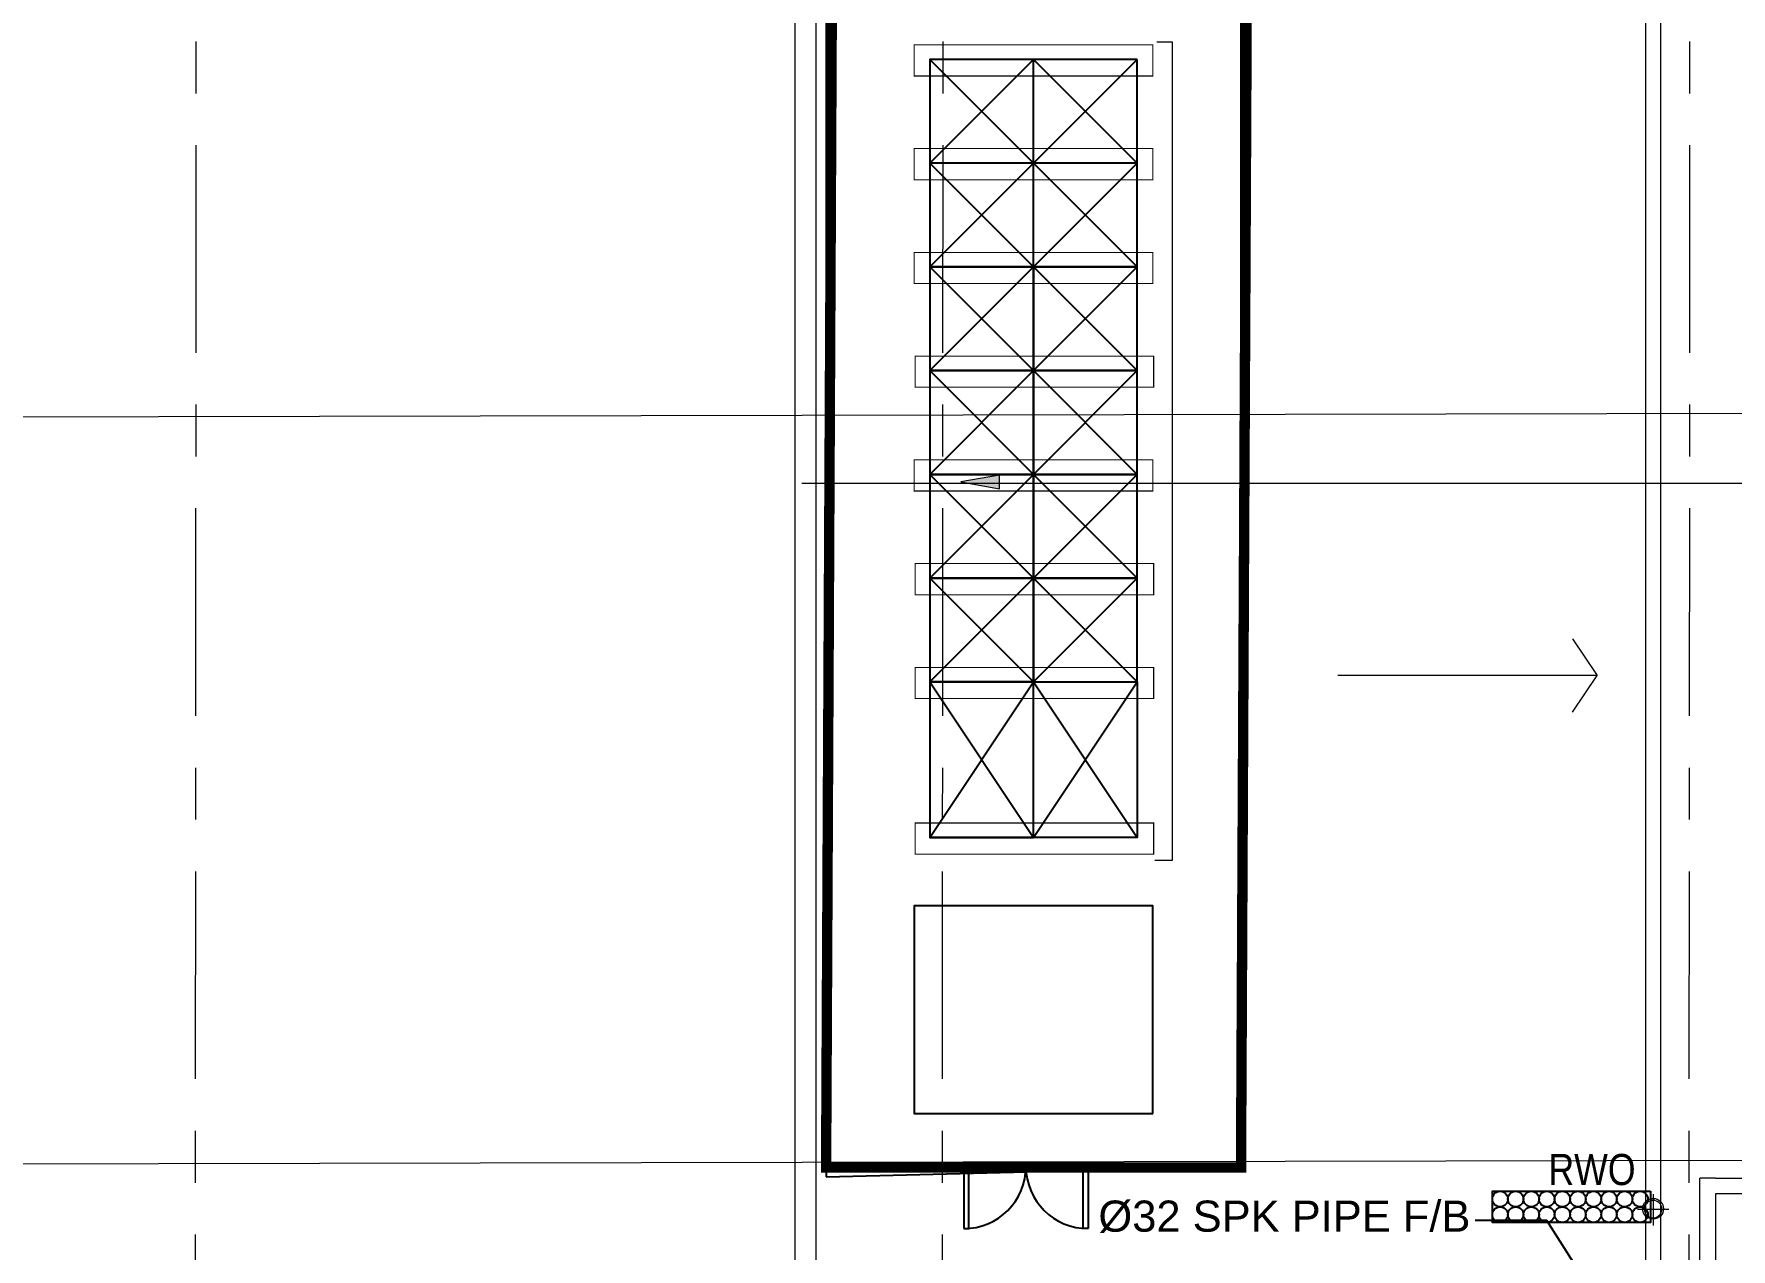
# Model space of a CAD drawing. Header units: millimetres. Extents: x -47219 to 440296, y -79832 to 7189.
# Drawn here: x 40439 to 56800, y -47231 to -35519 of the extents above; entities that cross this region are included whole.
import ezdxf
from ezdxf.lldxf.tags import DXFTag

# ---------------------------------------------------------------- set-up
doc = ezdxf.new("R2010")
doc.units = ezdxf.units.MM
doc.linetypes.add('BLK_2 - 3RD STOREY  LOWER ROOF PLAN-archi clean_25 SEPT 2024$0$IDA - Grid Line', pattern=[3500, 2000, -500, 500, -500])
for name, color, linetype in [('BLK 2 - 1ST STOREY PLAN$0$ROOMTEXT', 7, 'Continuous'), ('BLK_2 - 3RD STOREY  LOWER ROOF PLAN-archi clean_25 SEPT 2024$0$FENCE LINE', 8, 'BLK_2 - 3RD STOREY  LOWER ROOF PLAN-archi clean_25 SEPT 2024$0$S-FENCE'), ('BLK_2 - 3RD STOREY  LOWER ROOF PLAN-archi clean_25 SEPT 2024$0$M-_DWAT----_E-N', 8, 'Continuous'), ('BLK_2 - 3RD STOREY  LOWER ROOF PLAN-archi clean_25 SEPT 2024$0$M-_DWATCOPI_E-N', 8, 'Continuous'), ('BLK_2 - 3RD STOREY  LOWER ROOF PLAN-archi clean_25 SEPT 2024$0$M-ACMV_Plinth', 8, 'Continuous'), ('BLK_2 - 3RD STOREY  LOWER ROOF PLAN-archi clean_25 SEPT 2024$0$M-ACMV_Ref Pipe', 8, 'BLK_2 - 3RD STOREY  LOWER ROOF PLAN-archi clean_25 SEPT 2024$0$500-1-RP'), ('ZONE NUMBER', 154, 'Continuous')]:
    doc.layers.add(name, color=color, linetype=linetype)
for name, color, linetype, lineweight in [('BLK_2 - 3RD STOREY  LOWER ROOF PLAN-archi clean_25 SEPT 2024$0$A-_ANOT----_A-2', 8, 'Continuous', 9), ('BLK_2 - 3RD STOREY  LOWER ROOF PLAN-archi clean_25 SEPT 2024$0$A-_ANOTTEXT_T', 8, 'Continuous', 9), ('BLK_2 - 3RD STOREY  LOWER ROOF PLAN-archi clean_25 SEPT 2024$0$A-_DETA----_E-2', 8, 'Continuous', 9), ('BLK_2 - 3RD STOREY  LOWER ROOF PLAN-archi clean_25 SEPT 2024$0$A-_WALL----_E', 8, 'Continuous', 9), ('BLK_2 - 3RD STOREY  LOWER ROOF PLAN-archi clean_25 SEPT 2024$0$M-_WATR----_E', 8, 'Continuous', 9), ('BLK_2 - 3RD STOREY  LOWER ROOF PLAN-archi clean_25 SEPT 2024$0$M-_WATR----_E-1', 8, 'Continuous', 9), ('BLK_2 - 3RD STOREY  LOWER ROOF PLAN-archi clean_25 SEPT 2024$0$S-_ANOTGRID_E-1', 8, 'BLK_2 - 3RD STOREY  LOWER ROOF PLAN-archi clean_25 SEPT 2024$0$IDA - Grid Line', 9), ('M-_SPRKPIEX_E-', 1, 'Continuous', 30)]:
    doc.layers.add(name, color=color, linetype=linetype, lineweight=lineweight)
doc.styles.add('BLK 2 - 1ST STOREY PLAN$0$Arial', font='arial.ttf', dxfattribs={"height": 300})
doc.styles.add('BLK_2 - 3RD STOREY  LOWER ROOF PLAN-archi clean_25 SEPT 2024$0$Arial Narrow_1', font='ARIALN.TTF', dxfattribs={"height": 500})
doc.styles.add('BLK_2 - 3RD STOREY  LOWER ROOF PLAN-archi clean_25 SEPT 2024$0$Standard', font='txt')
doc.styles.get("Standard").update_dxf_attribs({"font": 'arial.ttf'})
doc.linetypes.add('BLK_2 - 3RD STOREY  LOWER ROOF PLAN-archi clean_25 SEPT 2024$0$500-1-RP', pattern='A,0.75,-0.5,0.75,-0.5,0.75,-0.5,0.75,-1.7,["RP",BLK_2 - 3RD STOREY  LOWER ROOF PLAN-archi clean_25 SEPT 2024$0$Standard,S=1,R=0,X=-1,Y=-0.5],-1.7', length=7.9)
tags = doc.linetypes.add('BLK_2 - 3RD STOREY  LOWER ROOF PLAN-archi clean_25 SEPT 2024$0$S-FENCE', pattern='A,0.3,-0.1,["/",BLK_2 - 3RD STOREY  LOWER ROOF PLAN-archi clean_25 SEPT 2024$0$Standard,S=0.1,R=0,X=-0.05,Y=-0.05],-0.1', length=0.5).pattern_tags.tags
tags[15:16] = [DXFTag(74, 4), DXFTag(75, 0), DXFTag(340, '0'), DXFTag(46, 1.0), DXFTag(50, 0.0), DXFTag(44, 0.0), DXFTag(45, 0.0)]
tags[4:5] = [DXFTag(74, 4), DXFTag(75, 0), DXFTag(340, '0'), DXFTag(46, 1.0), DXFTag(50, 0.0), DXFTag(44, 0.0), DXFTag(45, 0.0)]
doc.dimstyles.new('DIM 200', dxfattribs={"dimscale": 2000, "dimtxt": 0.18, "dimasz": 0.18, "dimexe": 0.18, "dimexo": 0.0625, "dimgap": 0.09, "dimtad": 0, "dimtih": 1, "dimtoh": 1, "dimdec": 0, "dimzin": 0, "dimdsep": 46, "dimtxsty": 'Standard', "dimblk": 'OBLIQUE', "dimcen": 0.09, "dimadec": 0, "dimazin": 0, "dimtfac": 1, "dimtdec": 0, "dimtofl": 0, "dimtmove": 0, "dimatfit": 3, "dimfxl": 1, "dimtolj": 1, "dimtzin": 0, "dimarcsym": 0})

# ---------------------------------------------------------------- blocks, each defined once
blk = doc.blocks.new('_Oblique')
at = {"color": 0, "linetype": 'ByBlock', "lineweight": -2}
blk.add_line((-0.5, -0.5), (0.5, 0.5), dxfattribs=at)
blk = doc.blocks.new('BLK_2 - 3RD STOREY  LOWER ROOF PLAN-archi clean_25 SEPT 2024$0$IDA - Fall - Fall-L-2-4161565-BLK 2 LOWER ROOF PLAN')
at = {"layer": 'BLK_2 - 3RD STOREY  LOWER ROOF PLAN-archi clean_25 SEPT 2024$0$A-_ANOT----_A-2'}
for p, q in [((-4.049, 1.409), (-5, 0)), ((-5, 0), (5, 0)), ((-4.057, -1.414), (-5, 0))]:
    blk.add_line(p, q, dxfattribs=at)
blk = doc.blocks.new('BLK_2 - 3RD STOREY  LOWER ROOF PLAN-archi clean_25 SEPT 2024$0$A$C536a6e6d')
at = {"layer": 'BLK_2 - 3RD STOREY  LOWER ROOF PLAN-archi clean_25 SEPT 2024$0$M-ACMV_Ref Pipe'}
blk.add_lwpolyline([(-14750, -50650), (-14750, -50950), (-16275, -50950), (-16275, -50650)], close=True, dxfattribs=at)
for centre in [(-16200, -50725), (-16050, -50725), (-15900, -50725), (-15750, -50725), (-15600, -50725), (-15450, -50725), (-15300, -50725), (-15150, -50725), (-15000, -50725), (-14850, -50725), (-16200, -50875), (-16050, -50875), (-15900, -50875), (-15750, -50875), (-15600, -50875), (-15450, -50875), (-15300, -50875), (-15150, -50875), (-15000, -50875), (-14850, -50875)]:
    blk.add_circle(centre, 75, dxfattribs=at)
blk = doc.blocks.new('BLK_2 - 3RD STOREY  LOWER ROOF PLAN-archi clean_25 SEPT 2024$0$mep roof 1')
at = {"layer": 'BLK_2 - 3RD STOREY  LOWER ROOF PLAN-archi clean_25 SEPT 2024$0$A-_ANOTTEXT_T'}
blk.add_hatch(color=256, dxfattribs=at).paths.add_polyline_path([(-14200, -22212), (-13825, -22278), (-13825, -22146)])
blk.add_lwpolyline([(-12311, -17972), (-12162, -17972), (-12162, -25861), (-12328, -25861)])
for p, q in [((-13825, -22146), (-14200, -22212)), ((-14200, -22212), (-13825, -22278)), ((-13825, -22278), (-13825, -22146))]:
    blk.add_line(p, q, dxfattribs=at)
at = {"layer": 'BLK_2 - 3RD STOREY  LOWER ROOF PLAN-archi clean_25 SEPT 2024$0$A-_DETA----_E-2'}
blk.add_circle((-7525, -29218), 100, dxfattribs=at)
at = {"layer": 'BLK_2 - 3RD STOREY  LOWER ROOF PLAN-archi clean_25 SEPT 2024$0$FENCE LINE', "ltscale": 2500}
for p, q in [((-15498, -17250), (-15498, -28910)), ((-11498, -28810), (-11498, -17246)), ((-15498, -28910), (-11498, -28810))]:
    blk.add_line(p, q, dxfattribs=at)
at = {"layer": 'BLK_2 - 3RD STOREY  LOWER ROOF PLAN-archi clean_25 SEPT 2024$0$FENCE LINE'}
for p, q in [((-14171, -28810), (-14171, -29410)), ((-14121, -29410), (-14121, -28810)), ((-13021, -29410), (-13021, -28810)), ((-12971, -28810), (-12971, -29410)), ((-14171, -29410), (-14121, -29410)), ((-12971, -29410), (-13021, -29410))]:
    blk.add_line(p, q, dxfattribs=at)
at = {"layer": 'BLK_2 - 3RD STOREY  LOWER ROOF PLAN-archi clean_25 SEPT 2024$0$FENCE LINE', "ltscale": 2500, "const_width": 100}
blk.add_lwpolyline([(-11498, -28820), (-15498, -28821), (-15441, -17248), (-11441, -17247)], close=True, dxfattribs=at)
at = {"layer": 'BLK_2 - 3RD STOREY  LOWER ROOF PLAN-archi clean_25 SEPT 2024$0$FENCE LINE'}
for centre, start, end in [((-14171, -28810), 270, 0), ((-12971, -28810), 180, 270)]:
    blk.add_arc(centre, 600, start, end, dxfattribs=at)
at = {"layer": 'BLK_2 - 3RD STOREY  LOWER ROOF PLAN-archi clean_25 SEPT 2024$0$M-_DWAT----_E-N'}
for p, q in [((-14498, -18140), (-13498, -19140)), ((-14498, -18140), (-13498, -19140)), ((-14498, -18140), (-13498, -19140)), ((-14498, -18140), (-13498, -19140)), ((-14498, -19140), (-13498, -18140)), ((-14498, -18140), (-13498, -19140)), ((-14498, -18140), (-13498, -19140)), ((-14498, -18140), (-13498, -19140)), ((-13498, -19140), (-12498, -18140)), ((-13498, -18140), (-12498, -19140)), ((-13498, -20140), (-13498, -18140)), ((-13498, -20140), (-13498, -18140)), ((-13498, -19140), (-12498, -18140)), ((-13498, -18140), (-12498, -19140)), ((-13498, -20140), (-13498, -18140)), ((-13498, -20140), (-13498, -18140)), ((-13498, -19140), (-12498, -18140)), ((-13498, -18140), (-12498, -19140)), ((-13498, -20140), (-13498, -18140)), ((-13498, -20140), (-13498, -18140)), ((-13498, -19140), (-12498, -18140)), ((-13498, -18140), (-12498, -19140)), ((-13498, -20140), (-13498, -18140)), ((-13498, -20140), (-13498, -18140)), ((-13498, -19140), (-12498, -18140)), ((-13498, -18140), (-12498, -19140)), ((-13498, -20140), (-13498, -18140)), ((-13498, -20140), (-13498, -18140)), ((-13498, -19140), (-12498, -18140)), ((-13498, -18140), (-12498, -19140)), ((-13498, -20140), (-13498, -18140)), ((-13498, -20140), (-13498, -18140)), ((-13498, -19140), (-12498, -18140)), ((-13498, -18140), (-12498, -19140)), ((-13498, -20140), (-13498, -18140)), ((-13498, -20140), (-13498, -18140)), ((-12498, -19140), (-14498, -19140)), ((-14498, -20140), (-13498, -19140)), ((-14498, -19140), (-13498, -20140)), ((-14498, -20140), (-13498, -19140)), ((-14498, -19140), (-13498, -20140)), ((-14498, -20140), (-13498, -19140)), ((-14498, -19140), (-13498, -20140)), ((-12498, -19140), (-14498, -19140)), ((-14498, -20140), (-13498, -19140)), ((-14498, -19140), (-13498, -20140)), ((-14498, -20140), (-13498, -19140)), ((-14498, -19140), (-13498, -20140)), ((-12498, -19140), (-14498, -19140)), ((-14498, -20140), (-13498, -19140)), ((-14498, -19140), (-13498, -20140)), ((-12498, -19140), (-14498, -19140)), ((-14498, -20140), (-13498, -19140)), ((-14498, -19140), (-13498, -20140)), ((-13498, -20140), (-12498, -19140)), ((-13498, -19140), (-12498, -20140)), ((-13498, -20140), (-12498, -19140)), ((-13498, -19140), (-12498, -20140)), ((-13498, -20140), (-12498, -19140)), ((-13498, -19140), (-12498, -20140)), ((-13498, -20140), (-12498, -19140)), ((-13498, -19140), (-12498, -20140)), ((-13498, -20140), (-12498, -19140)), ((-13498, -19140), (-12498, -20140)), ((-13498, -20140), (-12498, -19140)), ((-13498, -19140), (-12498, -20140)), ((-13498, -20140), (-12498, -19140)), ((-13498, -19140), (-12498, -20140)), ((-14498, -21140), (-13498, -20140)), ((-14498, -20140), (-13498, -21140)), ((-13498, -21140), (-12498, -20140)), ((-13498, -20140), (-12498, -21140)), ((-12498, -21140), (-14498, -21140)), ((-12498, -21140), (-14498, -21140)), ((-14498, -22140), (-13498, -21140)), ((-14498, -21140), (-13498, -22140)), ((-12498, -21140), (-14498, -21140)), ((-12498, -21140), (-14498, -21140)), ((-13498, -22140), (-12498, -21140)), ((-13498, -21140), (-12498, -22140)), ((-12498, -22140), (-14498, -22140)), ((-12498, -22140), (-14498, -22140)), ((-12498, -22140), (-14498, -22140)), ((-12498, -22140), (-14498, -22140)), ((-14498, -23140), (-13498, -22140)), ((-14498, -22140), (-13498, -23140)), ((-13498, -23140), (-12498, -22140)), ((-13498, -22140), (-12498, -23140)), ((-12498, -23140), (-14498, -23140)), ((-12498, -23140), (-14498, -23140)), ((-12498, -23140), (-14498, -23140)), ((-12498, -23140), (-14498, -23140)), ((-14498, -24140), (-13498, -23140)), ((-14498, -23140), (-13498, -24140)), ((-13498, -24140), (-12498, -23140)), ((-13498, -23140), (-12498, -24140)), ((-14498, -24140), (-13498, -25640)), ((-14498, -25640), (-13498, -24140)), ((-13498, -25640), (-12498, -24140)), ((-13498, -24140), (-12498, -25640)), ((-12498, -25640), (-14498, -25640)), ((-12498, -25640), (-14498, -25640)), ((-12498, -25640), (-14498, -25640)), ((-12498, -25640), (-14498, -25640))]:
    blk.add_line(p, q, dxfattribs=at)
for points in [[(-12498, -18140), (-14498, -18140), (-14498, -21140), (-12498, -21140)], [(-12498, -18140), (-14498, -18140), (-14498, -20140), (-12498, -20140)], [(-12498, -18140), (-14498, -18140), (-14498, -20140), (-12498, -20140)], [(-12498, -18140), (-14498, -18140), (-14498, -20140), (-12498, -20140)], [(-13498, -21140), (-13498, -20140), (-14498, -20140), (-14498, -21140)], [(-12498, -21140), (-12498, -20140), (-13498, -20140), (-13498, -21140)], [(-13498, -22140), (-13498, -21140), (-14498, -21140), (-14498, -22140)], [(-12498, -22140), (-12498, -21140), (-13498, -21140), (-13498, -22140)], [(-13498, -23140), (-13498, -22140), (-14498, -22140), (-14498, -23140)], [(-12498, -23140), (-12498, -22140), (-13498, -22140), (-13498, -23140)], [(-13498, -24140), (-13498, -23140), (-14498, -23140), (-14498, -24140)], [(-12498, -24140), (-12498, -23140), (-13498, -23140), (-13498, -24140)], [(-13498, -25640), (-13498, -24140), (-14498, -24140), (-14498, -25640)], [(-13498, -25640), (-13498, -24140), (-12498, -24140), (-12498, -25640)]]:
    blk.add_lwpolyline(points, close=True, dxfattribs=at)
at = {"layer": 'BLK_2 - 3RD STOREY  LOWER ROOF PLAN-archi clean_25 SEPT 2024$0$M-_DWATCOPI_E-N'}
blk.add_lwpolyline([(-12348, -28300), (-12348, -26300), (-14648, -26300), (-14648, -28300)], close=True, dxfattribs=at)
at = {"layer": 'BLK_2 - 3RD STOREY  LOWER ROOF PLAN-archi clean_25 SEPT 2024$0$M-_WATR----_E'}
for p, q in [((-7526, -29079), (-7526, -29379)), ((-7675, -29222), (-7375, -29222))]:
    blk.add_line(p, q, dxfattribs=at)
at = {"layer": 'BLK_2 - 3RD STOREY  LOWER ROOF PLAN-archi clean_25 SEPT 2024$0$M-_WATR----_E-1'}
for start, end in [(0, 180), (180, 0)]:
    blk.add_arc((-7525, -29222), 84.1, start, end, dxfattribs=at)
at = {"layer": 'BLK_2 - 3RD STOREY  LOWER ROOF PLAN-archi clean_25 SEPT 2024$0$M-ACMV_Plinth', "const_width": 10}
for points in [[(-12348, -18300), (-12348, -18000), (-14648, -18000), (-14648, -18300)], [(-12348, -19300), (-12348, -19000), (-14648, -19000), (-14648, -19300)], [(-12348, -20300), (-12348, -20000), (-14648, -20000), (-14648, -20300)], [(-12340, -21300), (-12340, -21000), (-14640, -21000), (-14640, -21300)], [(-12348, -22300), (-12348, -22000), (-14648, -22000), (-14648, -22300)], [(-12340, -23300), (-12340, -23000), (-14640, -23000), (-14640, -23300)], [(-12340, -24300), (-12340, -24000), (-14640, -24000), (-14640, -24300)], [(-12340, -25800), (-12340, -25500), (-14640, -25500), (-14640, -25800)], [(-12348, -28300), (-12348, -26300), (-14648, -26300), (-14648, -28300)]]:
    blk.add_lwpolyline(points, close=True, dxfattribs=at)
blk.add_blockref('BLK_2 - 3RD STOREY  LOWER ROOF PLAN-archi clean_25 SEPT 2024$0$A$C536a6e6d', (7200, 21600))
at = {"layer": 'BLK_2 - 3RD STOREY  LOWER ROOF PLAN-archi clean_25 SEPT 2024$0$A-_ANOTTEXT_T', "insert": (-8534, -28690), "char_height": 300, "width": 1286.71, "attachment_point": 1, "style": 'BLK_2 - 3RD STOREY  LOWER ROOF PLAN-archi clean_25 SEPT 2024$0$Arial Narrow_1'}
blk.add_mtext('RWO', dxfattribs=at)
blk = doc.blocks.new('BLK_2 - 3RD STOREY  LOWER ROOF PLAN-archi clean_25 SEPT 2024')
at = {"layer": 'BLK_2 - 3RD STOREY  LOWER ROOF PLAN-archi clean_25 SEPT 2024$0$A-_WALL----_E'}
for p, q in [((-99117, -81952), (-59522, -81873)), ((-83477, -82575), (-66601, -82575)), ((-99117, -89152), (-59522, -89073)), ((-74820, -91942), (-74820, -89277)), ((-74670, -89277), (-74820, -89277)), ((-74670, -89277), (-67575, -89277)), ((-67620, -89427), (-74670, -89427)), ((-74670, -89427), (-74670, -91942))]:
    blk.add_line(p, q, dxfattribs=at)
for points in [[(-95347, -50907), (-83343, -50907), (-83343, -100753), (-95347, -100753)], [(-95147, -51107), (-83543, -51107), (-83543, -100553), (-95147, -100553)], [(-75345, -91942), (-75195, -91942), (-75195, -64762), (-75345, -64762)]]:
    blk.add_lwpolyline(points, close=True, dxfattribs=at)
at = {"layer": 'BLK_2 - 3RD STOREY  LOWER ROOF PLAN-archi clean_25 SEPT 2024$0$S-_ANOTGRID_E-1'}
for p, q in [((-89293, -37319), (-89345, -122559)), ((-82093, -37319), (-82145, -122559)), ((-74893, -37319), (-74945, -122559))]:
    blk.add_line(p, q, dxfattribs=at)
at = {"layer": 'BLK_2 - 3RD STOREY  LOWER ROOF PLAN-archi clean_25 SEPT 2024$0$A-_WALL----_E'}
blk.add_blockref('BLK_2 - 3RD STOREY  LOWER ROOF PLAN-archi clean_25 SEPT 2024$0$mep roof 1', (-67745, -60352), dxfattribs=at)
at = {"layer": 'BLK_2 - 3RD STOREY  LOWER ROOF PLAN-archi clean_25 SEPT 2024$0$A-_WALL----_E', "xscale": 250, "yscale": 250, "zscale": 250, "rotation": 180}
blk.add_blockref('BLK_2 - 3RD STOREY  LOWER ROOF PLAN-archi clean_25 SEPT 2024$0$IDA - Fall - Fall-L-2-4161565-BLK 2 LOWER ROOF PLAN', (-77060, -84430), dxfattribs=at)

msp = doc.modelspace()

# ---------------------------------------------------------------- block references
at = {"layer": 'M-_SPRKPIEX_E-'}
msp.add_blockref('BLK_2 - 3RD STOREY  LOWER ROOF PLAN-archi clean_25 SEPT 2024', (131318.5, 42727.7), dxfattribs=at)

# ---------------------------------------------------------------- texts
at = {"layer": 'BLK 2 - 1ST STOREY PLAN$0$ROOMTEXT', "insert": (50700.8, -46763.7), "char_height": 300, "width": 6824.477, "attachment_point": 1, "style": 'BLK 2 - 1ST STOREY PLAN$0$Arial'}
msp.add_mtext('%%C32 SPK PIPE F/B', dxfattribs=at)

# ---------------------------------------------------------------- leaders
at = {"layer": 'ZONE NUMBER', "color": 0}
msp.add_leader([(56391.9, -49114.7), (55024, -46954.2), (54333.7, -46954.2)], dimstyle='DIM 200', dxfattribs=at)

doc.saveas('drawing.dxf')
